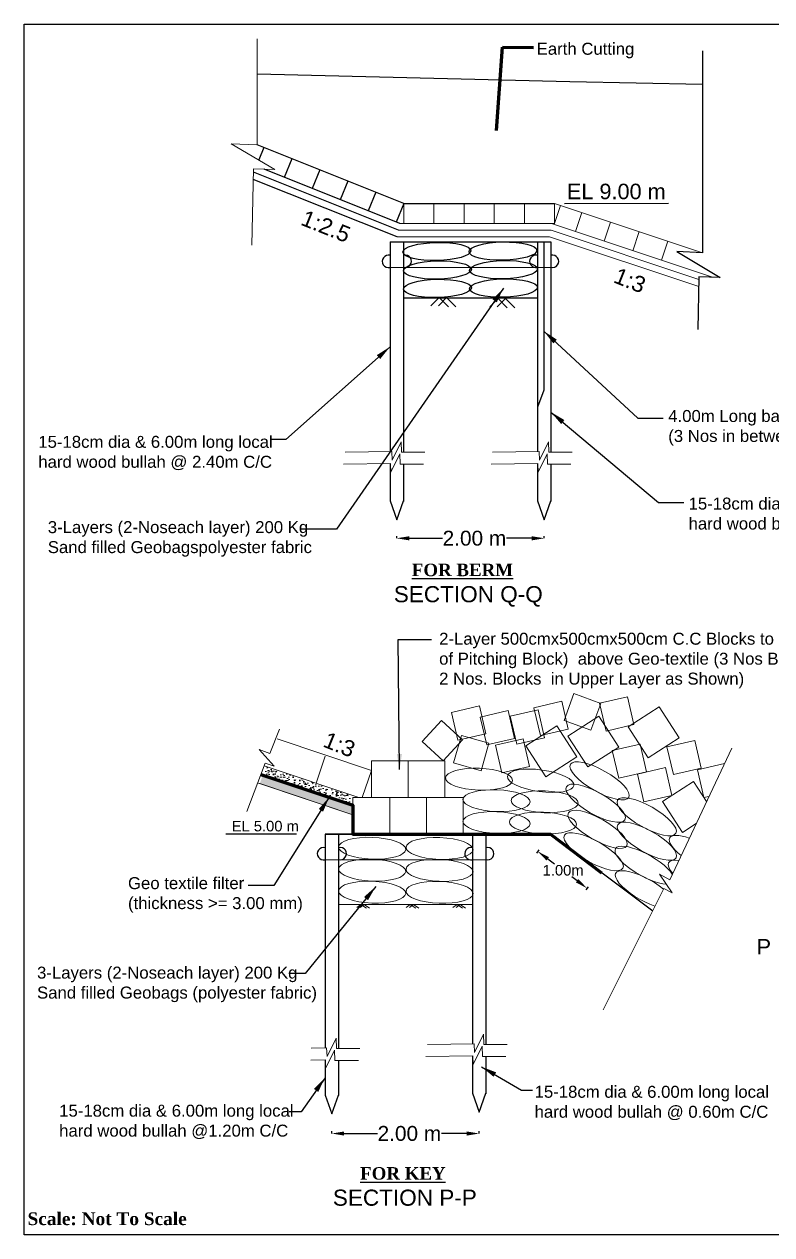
# Model space of a CAD drawing. Header units: inches. Extents: x -885 to 26362, y -28010 to 990.
# Drawn here: x 4178.5 to 4238.8, y -15636.7 to -15539.1 of the extents above; entities that cross this region are included whole.
import ezdxf

# ---------------------------------------------------------------- set-up
doc = ezdxf.new("R2010")
doc.units = ezdxf.units.IN
doc.header["$MEASUREMENT"] = 0
doc.header["$PDMODE"] = 3
doc.linetypes.add('HIDDEN', pattern=[9.525, 6.35, -3.175])
doc.layers.add('GL', color=3, linetype='HIDDEN')
doc.layers.add('LINE', color=7, linetype='Continuous')
doc.layers.add('Layer1', color=7, linetype='Continuous', lineweight=13)
doc.styles.get("Standard").update_dxf_attribs({"font": 'arial.ttf'})
doc.styles.add('TIMES', font='ARIALN.TTF')
doc.dimstyles.new("Arshi's Style", dxfattribs={"dimtxt": 1.25, "dimasz": 1.25, "dimexe": 0.18, "dimexo": 2, "dimgap": 0.09, "dimtad": 0, "dimzin": 0, "dimdsep": 46, "dimtxsty": 'TIMES', "dimcen": 0.09, "dimadec": 4, "dimazin": 0, "dimtfac": 1, "dimtofl": 0, "dimtmove": 0, "dimatfit": 3, "dimfxl": 1, "dimtolj": 1, "dimtzin": 0, "dimarcsym": 0})
doc.dimstyles.get("Standard").update_dxf_attribs({"dimtxt": 0.18, "dimasz": 0.18, "dimexe": 0.18, "dimexo": 0.0625, "dimgap": 0.09, "dimtad": 0, "dimtih": 1, "dimtoh": 1, "dimdec": 4, "dimzin": 0, "dimdsep": 46, "dimtxsty": 'Standard', "dimcen": 0.09, "dimadec": 0, "dimazin": 0, "dimtfac": 1, "dimtdec": 4, "dimtofl": 0, "dimtmove": 0, "dimatfit": 3, "dimfxl": 1, "dimtolj": 1, "dimtzin": 0, "dimarcsym": 0})

# ---------------------------------------------------------------- blocks, each defined once
blk = doc.blocks.new('*D104')
at = {"layer": 'Defpoints', "color": 0, "linetype": 'ByBlock', "ltscale": 0.5, "transparency": 16777216}
for p in [(4208.543, -15580.567), (4220.423, -15580.567), (4220.423, -15580.567)]:
    blk.add_point(p, dxfattribs=at)
at = {"layer": 'LINE', "color": 0, "lineweight": -2, "ltscale": 0.5, "transparency": 16777216}
for p, q in [((4208.543, -15580.567), (4208.543, -15580.387)), ((4209.543, -15580.567), (4212.226, -15580.567)), ((4219.423, -15580.567), (4217.374, -15580.567)), ((4220.423, -15580.567), (4220.423, -15580.387))]:
    blk.add_line(p, q, dxfattribs=at)
at = {"layer": 'LINE', "color": 0, "linetype": 'ByBlock', "ltscale": 0.5, "transparency": 16777216}
for points in [[(4209.543, -15580.401), (4209.543, -15580.734), (4208.543, -15580.567)], [(4219.423, -15580.401), (4219.423, -15580.734), (4220.423, -15580.567)]]:
    blk.add_solid(points, dxfattribs=at)
at = {"layer": 'LINE', "color": 0, "linetype": 'ByBlock', "lineweight": 20, "ltscale": 0.5, "transparency": 16777216, "insert": (4214.8, -15580.567), "char_height": 0.85, "attachment_point": 5}
blk.add_mtext('\\A1;{\\H1.412x;2.00 m}', dxfattribs=at)
blk = doc.blocks.new('*D105')
at = {"layer": 'Defpoints', "color": 0, "linetype": 'ByBlock', "ltscale": 0.5, "transparency": 16777216}
for p in [(4203.301, -15628.566), (4215.181, -15628.566), (4215.181, -15628.566)]:
    blk.add_point(p, dxfattribs=at)
at = {"layer": 'LINE', "color": 0, "lineweight": -2, "ltscale": 0.5, "transparency": 16777216}
for p, q in [((4203.301, -15628.566), (4203.301, -15628.386)), ((4204.301, -15628.566), (4206.984, -15628.566)), ((4214.181, -15628.566), (4212.133, -15628.566)), ((4215.181, -15628.566), (4215.181, -15628.386))]:
    blk.add_line(p, q, dxfattribs=at)
at = {"layer": 'LINE', "color": 0, "linetype": 'ByBlock', "ltscale": 0.5, "transparency": 16777216}
for points in [[(4204.301, -15628.4), (4204.301, -15628.733), (4203.301, -15628.566)], [(4214.181, -15628.4), (4214.181, -15628.733), (4215.181, -15628.566)]]:
    blk.add_solid(points, dxfattribs=at)
at = {"layer": 'LINE', "color": 0, "linetype": 'ByBlock', "lineweight": 20, "ltscale": 0.5, "transparency": 16777216, "insert": (4209.558, -15628.566), "char_height": 0.85, "attachment_point": 5}
blk.add_mtext('\\A1;{\\H1.412x;2.00 m}', dxfattribs=at)
blk = doc.blocks.new('*D108')
at = {"color": 0, "lineweight": -2, "ltscale": 0.5, "transparency": 16777216}
for p, q in [((4219.991, -15605.697), (4219.794, -15605.962)), ((4220.703, -15606.416), (4221.245, -15606.82)), ((4223.076, -15608.186), (4222.649, -15607.868)), ((4223.967, -15608.664), (4223.769, -15608.929))]:
    blk.add_line(p, q, dxfattribs=at)
at = {"color": 0, "linetype": 'Continuous', "ltscale": 0.5, "transparency": 16777216}
for points in [[(4220.803, -15606.282), (4220.603, -15606.549), (4219.902, -15605.817)], [(4223.175, -15608.053), (4222.976, -15608.32), (4223.877, -15608.784)]]:
    blk.add_solid(points, dxfattribs=at)
at = {"layer": 'Defpoints', "color": 0, "linetype": 'Continuous', "ltscale": 0.5, "transparency": 16777216}
for p in [(4220.937, -15604.43), (4224.912, -15607.397), (4223.877, -15608.784)]:
    blk.add_point(p, dxfattribs=at)
at = {"color": 0, "linetype": 'Continuous', "lineweight": 20, "ltscale": 0.5, "transparency": 16777216, "insert": (4221.947, -15607.344), "char_height": 0.85, "attachment_point": 5}
blk.add_mtext('\\A1;1.00m', dxfattribs=at)

msp = doc.modelspace()

# ---------------------------------------------------------------- hatches: boundary and pattern name
at = {"linetype": 'Continuous', "lineweight": 20, "ltscale": 0.5}
h = msp.add_hatch(dxfattribs=at)
h.set_pattern_fill('AR-CONC', scale=0.099, angle=143.13003592, style=0)
h.set_pattern_definition([(193.130036, (23083.9334, -14855.66154), (-0.530794745, 0.475752855), [0.07425, -0.81675]), (138.130036, (23083.9334, -14855.6615), (-0.336911858, -0.67815407), [0.0594, -0.6534]), (243.5814804, (23083.8892, -14855.6219), (-0.867706596, -0.202401212), [0.06310279, -0.69413069]), (189.314236, (23083.8146, -14855.8199), (-0.746935794, 0.765033487), [0.111375, -1.225125]), (239.7656714, (23083.7524, -14855.7562), (-1.31887896, -0.216311207), [0.09465424, -1.04119662]), (134.3142, (23083.8146, -14855.8199), (-1.31887896, -0.216311207), [0.0891, -0.9801]), (164.130036, (23083.7651, -14855.72093), (-0.233593983, 0.673437221), [0.07425, -0.81675]), (109.130036, (23083.7651, -14855.7209), (-0.623445368, -0.429788806), [0.0594, -0.6534]), (214.5814807, (23083.74564, -14855.6648), (-0.857039345, 0.243648413), [0.063102788, -0.69413069]), (180.6300359, (23083.9334, -14855.66154), (-0.207369852, -0.2564287377), [0, -0.64548, 0, -0.6633, 0, -0.655875]), (150.630036, (23083.9334, -14855.66154), (-0.4426318115, -0.156110257), [0, -0.37818, 0, -0.63063, 0, -0.249975]), (110.6300359, (23084.11002, -14855.794), (-0.4093893873, 0.3349544602), [0, -0.2475, 0, -0.7722, 0, -1.02465]), (100.630036, (23084.1892, -14855.8534), (-0.521345496, 0.267130043), [0, -0.32175, 0, -0.51282, 0, -0.72765])])
h.paths.add_polyline_path([(4197.97282, -15599.007358), (4197.753283, -15599.63188), (4204.951724, -15602.031369), (4204.916115, -15601.782098), (4204.8623, -15601.405392), (4205.075343, -15601.374957)])
at = {"linetype": 'Continuous', "lineweight": 9, "ltscale": 0.5}
h = msp.add_hatch(dxfattribs=at)
h.set_pattern_fill('AR-SAND', scale=0.003677, angle=143.13003592, style=0)
h.set_pattern_definition([(180.63004, (4166.06771, -15568.67177), (-0.1032614, -0.14748646), [0, -0.14195275, 0, -0.15876294, 0, -0.1517587]), (150.63004, (4166.0677, -15568.67177), (-0.2903597, -0.1116801), [0, -0.07657977, 0, -0.12794425, 0, -0.04902973]), (110.63004, (4166.1596, -15568.7407), (-0.23298063, 0.17407537), [0, -0.046695, 0, -0.16810194, 0, -0.21946642]), (100.63004, (4166.1596, -15568.7407), (-0.2737732, 0.1028728), [0, -0.0233475, 0, -0.11020016, 0, -0.12607646])])
h.paths.add_polyline_path([(4197.717154, -15599.730006), (4197.497643, -15600.354453), (4205.014652, -15602.860133), (4204.910011, -15602.127634)])

# ---------------------------------------------------------------- linework, layer by layer
at = {"color": 0, "linetype": 'Continuous', "lineweight": -3, "ltscale": 0.5}
for p, q in [((4209.101595, -15553.568348), (4197.292435, -15548.844684)), ((4197.820604, -15549.055952), (4197.418072, -15550.06228)), ((4200.076802, -15549.958431), (4199.475149, -15551.462563)), ((4208.563493, -15556.261096), (4196.980244, -15551.627797)), ((4208.685617, -15555.728348), (4196.993818, -15551.051629)), ((4208.789612, -15555.188348), (4197.845277, -15550.810615)), ((4202.333, -15550.86091), (4201.731347, -15552.365043)), ((4204.589199, -15551.76339), (4203.987546, -15553.267522)), ((4206.845397, -15552.665869), (4206.243744, -15554.170001)), ((4209.101595, -15553.568348), (4208.499943, -15555.072481)), ((4209.101595, -15553.568348), (4221.251595, -15553.568348)), ((4222.060613, -15553.568348), (4230.437226, -15553.535796)), ((4208.003243, -15556.669292), (4209.083243, -15556.669292)), ((4208.003243, -15556.669292), (4208.003243, -15573.572052)), ((4209.083243, -15556.669292), (4209.083243, -15573.624094)), ((4209.083243, -15556.669292), (4210.896585, -15556.669292)), ((4210.896585, -15556.669292), (4220.963243, -15556.669292)), ((4219.883243, -15556.669292), (4219.883243, -15573.572052)), ((4220.386882, -15556.669292), (4220.386882, -15568.615923)), ((4220.963243, -15556.669292), (4220.963243, -15573.624094)), ((4208.003243, -15558.735549), (4221.309901, -15558.715145)), ((4209.083243, -15561.175786), (4219.883243, -15561.175786)), ((4211.952259, -15561.162046), (4211.286433, -15561.822999)), ((4211.286433, -15561.822999), (4211.952259, -15561.162046)), ((4212.556698, -15561.162046), (4211.890872, -15561.822999)), ((4211.890872, -15561.822999), (4212.556698, -15561.162046)), ((4211.952259, -15561.162046), (4212.702215, -15561.914795)), ((4212.556698, -15561.162046), (4213.306654, -15561.914795)), ((4216.69939, -15561.23439), (4216.033564, -15561.895343)), ((4216.033564, -15561.895343), (4216.69939, -15561.23439)), ((4217.303829, -15561.23439), (4216.638003, -15561.895343)), ((4216.638003, -15561.895343), (4217.303829, -15561.23439)), ((4216.69939, -15561.23439), (4217.449346, -15561.98714)), ((4217.303829, -15561.23439), (4218.053785, -15561.98714)), ((4220.386882, -15568.615923), (4219.883243, -15569.986596)), ((4208.003243, -15574.547268), (4208.003243, -15577.601223)), ((4208.003243, -15574.547268), (4208.003243, -15577.554344)), ((4209.083243, -15574.600371), (4209.083243, -15577.554344)), ((4209.083243, -15574.600371), (4209.083243, -15577.601223)), ((4219.883243, -15574.547268), (4219.883243, -15577.554344)), ((4219.883243, -15574.547268), (4219.883243, -15577.601223)), ((4220.963243, -15574.600371), (4220.963243, -15577.554344)), ((4220.963243, -15574.600371), (4220.963243, -15577.601223)), ((4208.003243, -15577.554344), (4208.543243, -15579.073414)), ((4208.543243, -15579.073414), (4209.083243, -15577.554344)), ((4219.883243, -15577.554344), (4220.423243, -15579.073414)), ((4220.423243, -15579.073414), (4220.963243, -15577.554344)), ((4220.917219, -15604.414966), (4229.169791, -15610.599617)), ((4200.44966, -15604.435757), (4194.76881, -15604.435757)), ((4202.761468, -15604.435757), (4203.841468, -15604.435757)), ((4202.761468, -15604.435757), (4202.761468, -15621.656371)), ((4213.904835, -15604.435757), (4202.761468, -15604.435757)), ((4202.761468, -15604.435757), (4215.721468, -15604.435757)), ((4203.841468, -15604.435757), (4203.841468, -15621.708464)), ((4214.641468, -15604.435757), (4215.721468, -15604.435757)), ((4214.641468, -15604.435757), (4214.641468, -15621.338517)), ((4215.721468, -15604.435757), (4215.721468, -15621.390559)), ((4202.642758, -15606.502014), (4215.721468, -15606.48161)), ((4202.761468, -15622.631587), (4202.761468, -15625.511185)), ((4203.841468, -15622.684741), (4203.841468, -15625.511185)), ((4214.641468, -15622.313732), (4214.641468, -15625.367687)), ((4215.721468, -15622.366836), (4215.721468, -15625.367687)), ((4202.761468, -15625.464306), (4203.301468, -15626.983376)), ((4203.301468, -15626.983376), (4203.841468, -15625.464306)), ((4214.641468, -15625.320808), (4215.181468, -15626.839879)), ((4215.181468, -15626.839879), (4215.721468, -15625.320808))]:
    msp.add_line(p, q, dxfattribs=at)
at = {"color": 0, "linetype": 'Continuous', "lineweight": 20, "ltscale": 0.5}
for p, q in [((4233.183766, -15557.545739), (4221.251595, -15553.568348)), ((4221.227073, -15555.264858), (4221.738478, -15553.730643)), ((4222.950467, -15555.839322), (4223.461872, -15554.305107)), ((4233.990533, -15559.519344), (4220.997546, -15555.188348)), ((4225.255767, -15556.607756), (4225.767172, -15555.073541)), ((4232.872982, -15560.269133), (4220.848872, -15556.261096)), ((4232.886577, -15559.692067), (4220.995422, -15555.728348)), ((4227.561068, -15557.376189), (4228.072473, -15555.841974)), ((4229.866368, -15558.144623), (4230.377773, -15556.610408)), ((4206.492488, -15599.279809), (4198.905084, -15596.750674)), ((4202.040915, -15600.316486), (4202.770629, -15598.127345)), ((4205.493375, -15601.46895), (4197.852171, -15598.921882)), ((4205.762775, -15601.46895), (4206.492488, -15599.279809)), ((4205.011975, -15602.859624), (4197.328534, -15600.298477)), ((4205.011975, -15602.084053), (4197.590352, -15599.610179)), ((4205.011975, -15602.084053), (4205.009536, -15604.429977)), ((4220.916969, -15604.417663), (4225.031961, -15607.553529))]:
    msp.add_line(p, q, dxfattribs=at)
at = {"color": 0, "linetype": 'Continuous', "lineweight": 40, "ltscale": 0.5}
msp.add_line((4197.590352, -15599.610179), (4205.011975, -15602.084053), dxfattribs=at)
msp.add_line((4213.89559, -15604.429977), (4220.93731, -15604.429977))
at = {"color": 0, "linetype": 'Continuous', "lineweight": 60, "ltscale": 0.5}
msp.add_line((4213.904835, -15604.435757), (4215.721468, -15604.435757), dxfattribs=at)
at = {"linetype": 'ByBlock', "lineweight": 20, "ltscale": 0.5}
msp.add_line((4203.841468, -15610.100799), (4214.641468, -15610.100799), dxfattribs=at)
at = {"color": 0, "linetype": 'Continuous', "lineweight": -3, "ltscale": 0.5}
msp.add_lwpolyline([(4233.193483, -15541.266648), (4233.183766, -15557.545739), (4231.099359, -15557.453241), (4234.616671, -15559.53827), (4232.891429, -15559.486122), (4232.791614, -15563.722798)], dxfattribs=at)
at = {"color": 0, "linetype": 'Continuous', "lineweight": 70, "ltscale": 0.5}
msp.add_lwpolyline([(4197.590352, -15599.610179), (4205.011975, -15602.084053), (4205.011975, -15604.435757), (4220.940355, -15604.435485), (4225.031961, -15607.553529)], dxfattribs=at)
at = {"linetype": 'ByBlock', "lineweight": 20, "ltscale": 0.5}
for points in [[(4205.323832, -15610.344414), (4205.657135, -15610.100799), (4206.0892, -15610.393762)], [(4205.580404, -15610.344414), (4205.913707, -15610.100799), (4206.345771, -15610.393762)], [(4209.300574, -15610.344414), (4209.633877, -15610.100799), (4210.065942, -15610.393762)], [(4209.557145, -15610.344414), (4209.890448, -15610.100799), (4210.322513, -15610.393762)], [(4213.070429, -15610.344414), (4213.403732, -15610.100799), (4213.835797, -15610.393762)], [(4213.327, -15610.344414), (4213.660303, -15610.100799), (4214.092368, -15610.393762)]]:
    msp.add_lwpolyline(points, dxfattribs=at)
at = {"color": 0, "linetype": 'Continuous', "lineweight": -3, "ltscale": 0.5}
for centre, start, end in [((4207.871896, -15558.233677), 74.82841692, 283.69207692), ((4209.224909, -15558.233677), 253.60409939, 105.17158308), ((4219.751896, -15558.233677), 74.82841692, 283.69207692), ((4221.09459, -15558.233677), 253.60409939, 105.17158308), ((4202.640442, -15606.000142), 74.82841692, 283.69207692), ((4203.983135, -15606.000142), 253.60409939, 105.17158308), ((4214.520442, -15606.000142), 74.82841692, 283.69207692), ((4215.863135, -15606.000142), 253.60409939, 105.17158308)]:
    msp.add_arc(centre, 0.501877, start, end, dxfattribs=at)
for centre in [(4211.775371, -15557.439519), (4217.100567, -15557.410647), (4211.815518, -15558.933704), (4217.140715, -15558.904832), (4211.819805, -15560.420411), (4217.145002, -15560.391539)]:
    msp.add_ellipse(centre, major_axis=(2.737336, 0.058318), ratio=0.268841611)
at = {"layer": 'GL', "linetype": 'ByBlock'}
msp.add_lwpolyline([(4197.292435, -15543.110561), (4222.480828, -15543.740348), (4233.183766, -15543.954688)], dxfattribs=at)
at = {"layer": 'Layer1', "color": 7, "lineweight": 20}
for p, q in [((4209.101595, -15555.209003), (4209.101595, -15553.568348)), ((4211.531595, -15555.188348), (4211.531595, -15553.568348)), ((4213.961595, -15555.209003), (4213.961595, -15553.568348)), ((4216.391595, -15555.197461), (4216.391595, -15553.568348)), ((4216.391595, -15555.188348), (4216.391595, -15553.568348)), ((4216.391595, -15555.188348), (4216.391595, -15553.568348)), ((4218.821595, -15555.188348), (4218.821595, -15553.568348)), ((4221.251595, -15555.188348), (4221.251595, -15553.568348)), ((4221.251595, -15555.188348), (4208.789612, -15555.188348)), ((4221.251595, -15555.188348), (4213.961595, -15555.188348)), ((4220.848872, -15556.261096), (4208.563493, -15556.261096)), ((4220.690448, -15555.728348), (4208.685617, -15555.728348)), ((4220.995422, -15555.728348), (4208.685617, -15555.728348))]:
    msp.add_line(p, q, dxfattribs=at)
at = {"layer": 'LINE', "color": 7, "lineweight": 20, "ltscale": 0.5}
for p, q in [((4205.011975, -15602.85924), (4197.497643, -15600.354453)), ((4205.011975, -15602.208889), (4205.011975, -15604.24111))]:
    msp.add_line(p, q, dxfattribs=at)
at = {"layer": 'LINE', "color": 0, "linetype": 'ByBlock', "lineweight": -3, "ltscale": 0.5}
msp.add_lwpolyline([(4178.517206, -15539.113234), (4320.280391, -15539.113234), (4320.280391, -15636.73244), (4178.517206, -15636.73244)], close=True, dxfattribs=at)
at = {"layer": 'LINE', "color": 7, "lineweight": 20, "ltscale": 0.5}
for points in [[(4197.29754, -15540.292976), (4197.292435, -15548.844684), (4195.208028, -15548.752187), (4198.72534, -15550.837216), (4197.000098, -15550.785068), (4196.855398, -15556.926889)], [(4210.809186, -15573.616544), (4208.920739, -15573.624805), (4208.891042, -15572.79075), (4208.17204, -15574.25978), (4208.137727, -15573.570221), (4204.370571, -15573.621499)], [(4222.689186, -15573.616544), (4220.800739, -15573.624805), (4220.771042, -15572.79075), (4220.05204, -15574.25978), (4220.017727, -15573.570221), (4216.250571, -15573.621499)], [(4210.694308, -15574.593324), (4208.805862, -15574.601584), (4208.776164, -15573.767529), (4208.057163, -15575.236559), (4208.022849, -15574.547001), (4204.255694, -15574.598279)], [(4222.574308, -15574.593324), (4220.685862, -15574.601584), (4220.656164, -15573.767529), (4219.937163, -15575.236559), (4219.902849, -15574.547001), (4216.135694, -15574.598279)], [(4199.07842, -15595.956572), (4198.314324, -15597.910797), (4197.44056, -15597.600235), (4198.663962, -15598.944026), (4197.937579, -15598.69735), (4196.449278, -15602.609961)], [(4235.533592, -15597.481008), (4230.540748, -15608.096104), (4229.719685, -15607.665096), (4230.740752, -15609.168394), (4230.056555, -15608.821473), (4225.182319, -15618.595317)], [(4205.561849, -15621.700939), (4203.673402, -15621.709199), (4203.643705, -15620.875145), (4202.924703, -15622.344175), (4202.89039, -15621.654616), (4201.640105, -15621.671635)], [(4217.447411, -15621.383009), (4215.558964, -15621.391269), (4215.529267, -15620.557215), (4214.810265, -15622.026245), (4214.775952, -15621.336686), (4211.008797, -15621.387964)], [(4205.446972, -15622.677718), (4203.558525, -15622.685979), (4203.528828, -15621.851924), (4202.809826, -15623.320954), (4202.775513, -15622.631395), (4201.616723, -15622.647169)], [(4217.332534, -15622.359788), (4215.444087, -15622.368049), (4215.41439, -15621.533994), (4214.695388, -15623.003024), (4214.661075, -15622.313465), (4210.893919, -15622.364743)]]:
    msp.add_lwpolyline(points, dxfattribs=at)
at = {"layer": 'LINE', "color": 0, "linetype": 'ByBlock', "lineweight": 20, "ltscale": 0.5}
for points in [[(4222.027128, -15595.25966), (4224.192977, -15596.042607), (4224.975924, -15593.876758), (4222.810075, -15593.093812), (4222.027128, -15595.25966)], [(4225.40456, -15596.11583), (4227.648094, -15595.595772), (4227.128036, -15593.352238), (4224.884502, -15593.872296), (4225.40456, -15596.11583)], [(4213.474199, -15596.854827), (4215.717734, -15596.334769), (4215.197675, -15594.091234), (4212.954141, -15594.611293), (4213.474199, -15596.854827)], [(4215.788644, -15597.228445), (4218.032178, -15596.708386), (4217.512119, -15594.464852), (4215.268585, -15594.98491), (4215.788644, -15597.228445)], [(4218.206689, -15597.165403), (4220.450224, -15596.645345), (4219.930165, -15594.40181), (4217.686631, -15594.921869), (4218.206689, -15597.165403)], [(4220.12009, -15596.472005), (4222.363624, -15595.951947), (4221.843565, -15593.708413), (4219.600031, -15594.228471), (4220.12009, -15596.472005)], [(4228.804209, -15598.260796), (4231.288993, -15596.650352), (4229.678549, -15594.165568), (4227.193765, -15595.776012), (4228.804209, -15598.260796)], [(4212.283415, -15598.508007), (4213.843708, -15596.814079), (4212.149779, -15595.253786), (4210.589487, -15596.947714), (4212.283415, -15598.508007)], [(4223.944725, -15599.009588), (4226.429509, -15597.399144), (4224.819065, -15594.91436), (4222.334281, -15596.524804), (4223.944725, -15599.009588)], [(4213.117979, -15598.678363), (4215.333085, -15599.308611), (4215.963333, -15597.093505), (4213.748227, -15596.463257), (4213.117979, -15598.678363)], [(4220.560518, -15599.797224), (4223.045302, -15598.18678), (4221.434858, -15595.701996), (4218.950073, -15597.31244), (4220.560518, -15599.797224)], [(4217.005161, -15599.490864), (4219.248695, -15598.970805), (4218.728637, -15596.727271), (4216.485102, -15597.24733), (4217.005161, -15599.490864)], [(4226.427448, -15599.921343), (4228.670982, -15599.401285), (4228.150924, -15597.157751), (4225.90739, -15597.677809), (4226.427448, -15599.921343)], [(4230.834921, -15599.624722), (4233.078455, -15599.104664), (4232.558397, -15596.86113), (4230.314863, -15597.381188), (4230.834921, -15599.624722)], [(4206.492488, -15601.473848), (4209.453516, -15601.473848), (4209.453516, -15598.512821), (4206.492488, -15598.512821), (4206.492488, -15601.473848)], [(4209.453516, -15601.473848), (4212.414543, -15601.473848), (4212.414543, -15598.512821), (4209.453516, -15598.512821), (4209.453516, -15601.473848)], [(4228.4655, -15601.823306), (4230.709034, -15601.303247), (4230.188976, -15599.059713), (4227.945442, -15599.579772), (4228.4655, -15601.823306)], [(4234.944689, -15598.733052), (4232.776536, -15599.235637), (4233.296595, -15601.479171)], [(4233.499747, -15601.805089), (4232.44962, -15600.184828), (4229.964836, -15601.795272), (4231.57528, -15604.280056)], [(4205.012508, -15604.434876), (4207.973535, -15604.434876), (4207.973535, -15601.473848), (4205.012508, -15601.473848), (4205.012508, -15604.434876)], [(4207.973535, -15604.429977), (4210.934562, -15604.429977), (4210.934562, -15601.46895), (4207.973535, -15601.46895), (4207.973535, -15604.429977)], [(4210.934562, -15604.429977), (4213.89559, -15604.429977), (4213.89559, -15601.46895), (4210.934562, -15601.46895), (4210.934562, -15604.429977)], [(4233.296595, -15601.479171), (4233.696663, -15601.386434)], [(4231.57528, -15604.280056), (4232.66908, -15603.57114)]]:
    msp.add_lwpolyline(points, dxfattribs=at)
at = {"layer": 'LINE', "color": 7, "lineweight": 20, "ltscale": 0.5}
for centre, major_axis in [((4224.884815, -15600.126378), (-2.354341, 1.333061)), ((4215.170453, -15599.994307), (-2.703589, 0.102874)), ((4220.138107, -15600.124072), (-2.680363, 0.368284)), ((4224.569754, -15601.933283), (-2.354341, 1.333061)), ((4216.580169, -15601.721354), (-2.703589, 0.102874)), ((4220.461313, -15601.814382), (-2.703589, 0.102874)), ((4228.685213, -15603.021653), (-2.354341, 1.333061)), ((4224.722624, -15604.036909), (-2.354341, 1.333061)), ((4216.580169, -15603.491549), (-2.703589, 0.102874)), ((4220.321437, -15603.52648), (-2.703589, 0.102874)), ((4228.703183, -15604.996961), (-2.354341, 1.333061)), ((4224.407563, -15605.843814), (-2.354341, 1.333061)), ((4206.555412, -15605.56183), (-2.703589, 0.102874)), ((4211.99123, -15605.579287), (-2.703589, 0.102874)), ((4206.555412, -15607.332025), (-2.703589, 0.102874)), ((4211.99123, -15607.349482), (-2.703589, 0.102874)), ((4206.555412, -15609.10222), (-2.703589, 0.102874)), ((4211.99123, -15609.119676), (-2.703589, 0.102874))]:
    msp.add_ellipse(centre, major_axis=major_axis, ratio=0.325053667, dxfattribs=at)
for centre, start_param, end_param in [((4228.523022, -15606.932185), 3.701430768, 8.850587869), ((4232.891236, -15606.060543), 5.223015629, 7.392558445), ((4228.540992, -15608.907493), 4.220041663, 8.380551321), ((4232.812063, -15608.060129), 5.594073757, 7.021500318)]:
    msp.add_ellipse(centre, major_axis=(-2.354341, 1.333061), ratio=0.325053667, start_param=start_param, end_param=end_param, dxfattribs=at)

# ---------------------------------------------------------------- texts
at = {"color": 0, "linetype": 'Continuous', "lineweight": -3, "ltscale": 0.5, "width": 26.32773935, "attachment_point": 1}
for s, insert, char_height in [('EL 9.00 m ', (4222.254756, -15551.974945), 1.25), ('EL 5.00 m ', (4195.237526, -15603.351687), 0.85), ('P ', (4237.541811, -15612.879512), 1.25)]:
    msp.add_mtext(s, dxfattribs=dict(at, insert=insert, char_height=char_height))
at = {"color": 0, "lineweight": 20, "char_height": 1.3, "attachment_point": 1}
for s, insert in [('SECTION Q-Q  ', (4208.301626, -15584.425718)), ('SECTION P-P  ', (4203.390135, -15633.089858))]:
    msp.add_mtext(s, dxfattribs=dict(at, insert=insert))
at = {"layer": 'Layer1', "color": 7, "lineweight": 20, "char_height": 1.3, "width": 14.78044575, "attachment_point": 1, "rotation": 338.19859051}
for s, insert in [('1:2.5', (4201.201748, -15554.053878)), ('1:3', (4226.40363, -15558.694482)), ('1:3', (4202.989968, -15596.129362))]:
    msp.add_mtext(s, dxfattribs=dict(at, insert=insert))
at = {"layer": 'LINE', "color": 0, "linetype": 'ByBlock', "lineweight": -3, "ltscale": 0.5, "width": 41.85100077, "attachment_point": 1}
for s, insert, char_height in [('Earth Cutting', (4219.81644, -15540.609254), 0.96549297), ('4.00m Long bamboo (dia>=8.0cm) \\P(3 Nos in between two bullah)', (4230.419894, -15570.22276), 0.96549297), ('15-18cm dia & 6.00m long local\\Phard wood bullah @ 2.40m C/C ', (4179.650707, -15572.306959), 0.96549297), ('15-18cm dia & 6.00m long local\\Phard wood bullah @ 1.20m C/C ', (4232.058929, -15577.285318), 0.96549297), ('3-Layers (2-Noseach layer) 200 Kg \\PSand filled Geobagspolyester fabric ', (4180.416657, -15579.185939), 0.96549297), ('2-Layer 500cmx500cmx500cm C.C Blocks to be Placed at LWL (Toe of Pitching Block)  above Geo-textile (3 Nos Blocks in Bottom Layer & 2 Nos. Blocks  in Upper Layer as Shown)', (4211.954301, -15588.182624), 0.965492974), ('Geo textile filter \\P(thickness >= 3.00 mm) ', (4186.879526, -15607.893342), 0.96549297), ('3-Layers (2-Noseach layer) 200 Kg \\PSand filled Geobags (polyester fabric) ', (4179.549049, -15615.109692), 0.96549297), ('15-18cm dia & 6.00m long local\\Phard wood bullah @ 0.60m C/C ', (4219.648917, -15624.717373), 0.96549297), ('15-18cm dia & 6.00m long local\\Phard wood bullah @1.20m C/C', (4181.334169, -15626.24187), 0.96549297)]:
    msp.add_mtext(s, dxfattribs=dict(at, insert=insert, char_height=char_height))
at = {"layer": 'LINE', "color": 7, "attachment_point": 2, "style": 'TIMES'}
for s, insert, char_height, width in [('{\\fTimes New Roman|b1|i0|c0|p18;\\LFOR BERM}', (4213.833856, -15582.614734), 1.00718607, 80.3798772), ('{\\fTimes New Roman|b1|i0|c0|p18;\\LFOR KEY}', (4209.032536, -15631.274702), 1.00718607, 80.3798772), ('{\\fTimes New Roman|b1|i0|c0|p18;Scale: Not To Scale}', (4185.197681, -15634.92116), 1.02956798, 82.16609669)]:
    msp.add_mtext(s, dxfattribs=dict(at, insert=insert, char_height=char_height, width=width))

# ---------------------------------------------------------------- dimensions: what is measured, and where the dimension line sits
at = {"color": 0, "linetype": 'Continuous', "lineweight": 20, "ltscale": 0.5}
dim = msp.add_linear_dim(base=(4223.876919, -15608.784367), p1=(4220.93731, -15604.429977), p2=(4224.912479, -15607.396885), angle=323.26380862, text='1.00m', dimstyle='Standard', override={"dimtxt": 0.85, "dimasz": 1, "dimfxl": 0.15, "dimfxlon": 1}, dxfattribs=at)
dim.commit()
dim.dimension.update_dxf_attribs({"geometry": '*D108', "text_midpoint": (4221.9466, -15607.343654), "dimtype": 161})
at = {"layer": 'LINE', "color": 0, "linetype": 'ByBlock', "lineweight": 20, "ltscale": 0.5}
for base, p1, p2, picture, middle in [((4220.423243, -15580.56737), (4208.543243, -15580.56737), (4220.423243, -15580.56737), '*D104', (4214.800078, -15580.56737)), ((4215.181468, -15628.566476), (4203.301468, -15628.566476), (4215.181468, -15628.566476), '*D105', (4209.558303, -15628.566476))]:
    dim = msp.add_linear_dim(base=base, p1=p1, p2=p2, text='{\\H1.412x;2.00 m}', dimstyle='Standard', override={"dimtxt": 0.85, "dimasz": 1, "dimdec": 2, "dimlfac": 1, "dimpost": 'm', "dimfxl": 0.15, "dimfxlon": 1}, dxfattribs=at)
    dim.commit()
    dim.dimension.update_dxf_attribs({"geometry": picture, "text_midpoint": middle, "dimtype": 160})

# ---------------------------------------------------------------- leaders
for points in [[(4217.145002, -15560.391539), (4203.693948, -15579.819943), (4200.753547, -15579.819943)], [(4220.386882, -15563.85572), (4227.976527, -15570.874902), (4229.997935, -15570.874902)], [(4208.003243, -15565.120672), (4199.600044, -15572.607898), (4198.360456, -15572.607898)], [(4220.963243, -15570.390459), (4229.646759, -15577.675011), (4231.668167, -15577.675011)], [(4215.368111, -15623.183398), (4218.589029, -15625.059038), (4219.487433, -15625.059038)]]:
    msp.add_leader(points, dimstyle="Arshi's Style")
for points in [[(4208.76433, -15599.205275), (4208.660296, -15588.734675), (4211.329069, -15588.734675)], [(4203.093006, -15601.444397), (4198.629137, -15608.563735), (4196.570496, -15608.563735)], [(4206.849346, -15608.652973), (4201.145324, -15615.65401), (4199.838479, -15615.65401)], [(4202.761468, -15624.071386), (4200.823541, -15626.816345), (4199.856665, -15626.816345)]]:
    msp.add_leader(points, dimstyle="Arshi's Style", override={"dimgap": 0.09, "dimtad": 0})
at = {"layer": 'LINE', "color": 7, "lineweight": 20, "ltscale": 0.5}
msp.add_leader([(4216.565587, -15547.690318), (4217.048764, -15540.959263), (4219.548667, -15540.978562)], dimstyle='Standard', override={"dimtxt": 0.9, "dimasz": 0.7, "dimclrd": 7, "dimclre": 7, "dimclrt": 7, "dimlwd": 65535, "dimlwe": 65535}, dxfattribs=at)

doc.saveas('drawing.dxf')
